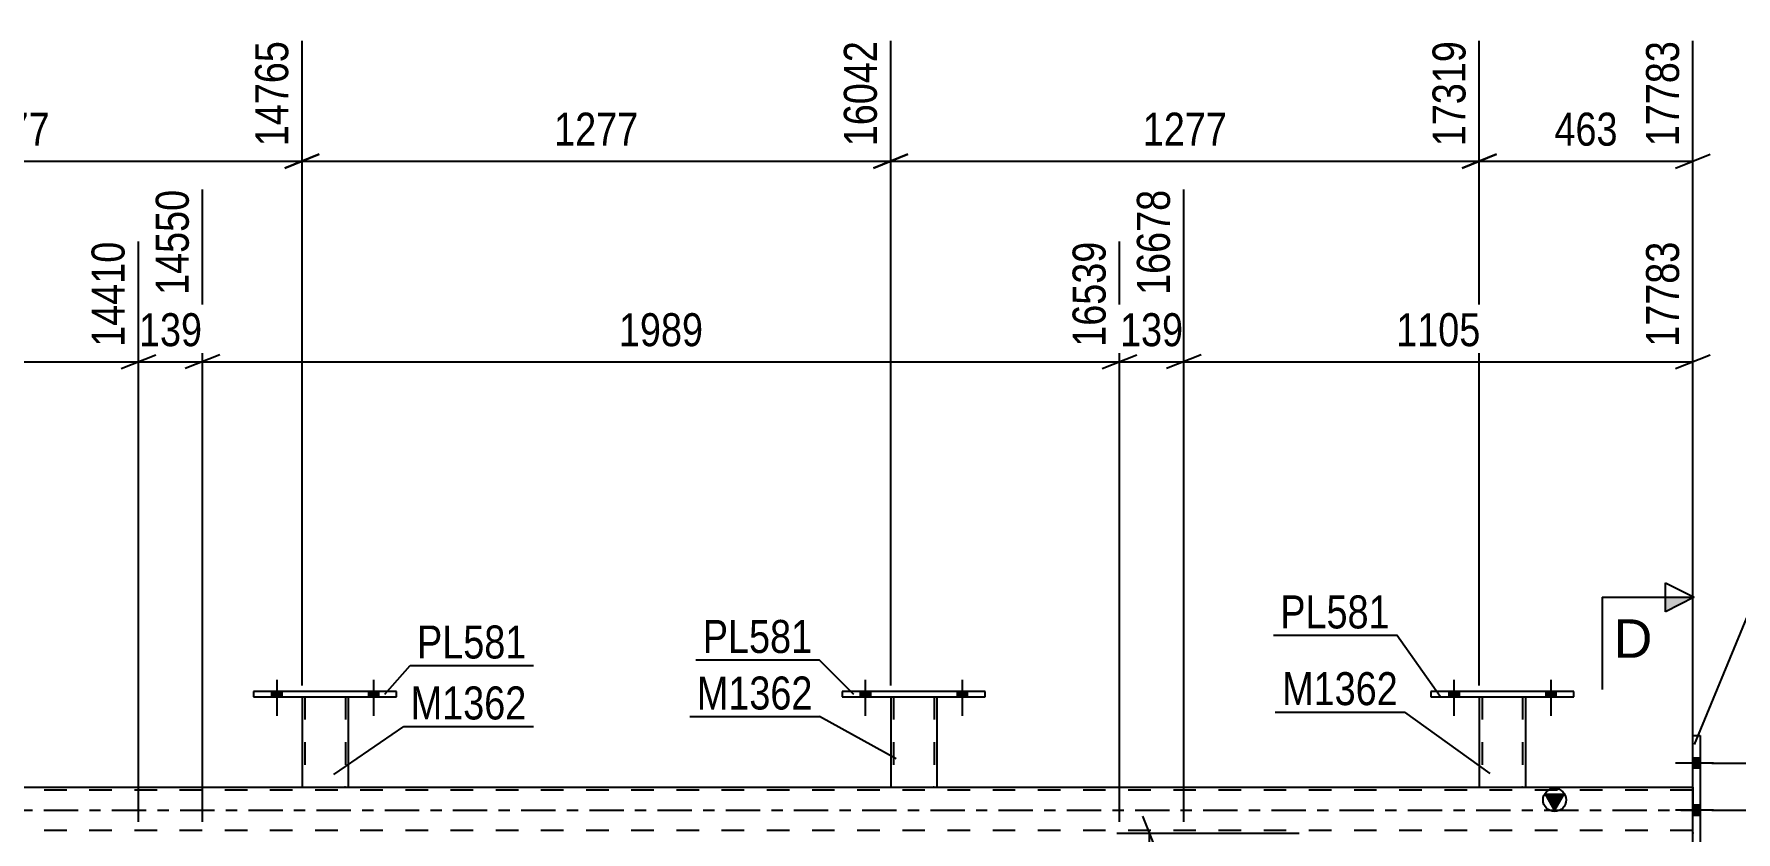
# Model space of a CAD drawing. Header units: millimetres. Extents: x 0 to 841, y 0 to 594.
# Drawn here: x 619.2 to 766.9, y 439.5 to 508.8 of the extents above; entities that cross this region are included whole.
import ezdxf

# ---------------------------------------------------------------- set-up
doc = ezdxf.new("R2010")
doc.units = ezdxf.units.MM
doc.linetypes.add('DXK_LINE_DOT2', pattern=[3.9198, 1.9599, -1.9599])
doc.linetypes.add('DXK_LINE_DOT3', pattern=[5.9187, 2.979, -0.9799, 0.9799, -0.9799])
doc.styles.add('Arial', font='ARIAL.TTF', dxfattribs={"height": 0.2})
doc.styles.add('Arial Narrow', font='ARIALN.TTF', dxfattribs={"height": 0.2})

# ---------------------------------------------------------------- blocks, each defined once
blk = doc.blocks.new('Part-122573939-3391 - 3261')
at = {"linetype": 'Continuous'}
blk.add_hatch(color=2, dxfattribs=at).paths.add_polyline_path([(751.16, 441.39), (750.36, 442.79), (751.96, 442.79)])
at = {"color": 2, "linetype": 'Continuous'}
for p, q in [((51.86, 443.39), (763.16, 443.39)), ((751.16, 441.39), (750.36, 442.79)), ((750.36, 442.79), (751.96, 442.79)), ((751.96, 442.79), (751.16, 441.39))]:
    blk.add_line(p, q, dxfattribs=at)
at = {"color": 7, "linetype": 'DXK_LINE_DOT2'}
for p, q in [((763.16, 443.15), (51.86, 443.15)), ((763.16, 443.39), (763.16, 439.39)), ((763.16, 439.63), (51.86, 439.63))]:
    blk.add_line(p, q, dxfattribs=at)
at = {"color": 7, "linetype": 'DXK_LINE_DOT3'}
blk.add_line((51.86, 441.39), (763.16, 441.39), dxfattribs=at)
at = {"color": 2, "linetype": 'Continuous'}
blk.add_circle((751.16, 442.29), 1, dxfattribs=at)
blk = doc.blocks.new('Part-122573939-3462 - 3261')
at = {"color": 2, "linetype": 'Continuous'}
for p, q in [((689.35, 451.71), (689.35, 451.23)), ((701.75, 451.71), (689.35, 451.71)), ((689.35, 451.23), (701.75, 451.23)), ((701.75, 451.23), (701.75, 451.71))]:
    blk.add_line(p, q, dxfattribs=at)
blk = doc.blocks.new('Part-122573939-3495 - 3261')
at = {"color": 2, "linetype": 'Continuous'}
for p, q in [((642.47, 451.23), (642.47, 443.39)), ((646.47, 451.23), (646.47, 443.39)), ((642.47, 443.39), (646.47, 443.39))]:
    blk.add_line(p, q, dxfattribs=at)
at = {"color": 7, "linetype": 'DXK_LINE_DOT2'}
for p, q in [((642.47, 451.23), (646.47, 451.23)), ((642.47, 451.23), (642.47, 451.23)), ((642.47, 451.23), (642.47, 451.23)), ((642.71, 451.23), (642.71, 443.39)), ((646.23, 451.23), (646.23, 443.39)), ((646.47, 451.23), (646.47, 451.23)), ((646.47, 451.23), (646.47, 451.23)), ((646.21, 443.39), (646.17, 443.39)), ((646.17, 443.39), (646.21, 443.39)), ((646.23, 443.39), (646.21, 443.39)), ((646.21, 443.39), (646.23, 443.39))]:
    blk.add_line(p, q, dxfattribs=at)
blk = doc.blocks.new('Part-122573939-3500 - 3261')
at = {"color": 2, "linetype": 'Continuous'}
for p, q in [((638.27, 451.71), (638.27, 451.23)), ((650.67, 451.71), (638.27, 451.71)), ((638.27, 451.23), (650.67, 451.23)), ((650.67, 451.23), (650.67, 451.71))]:
    blk.add_line(p, q, dxfattribs=at)
blk = doc.blocks.new('Part-122573939-3505 - 3261')
at = {"color": 2, "linetype": 'Continuous'}
for p, q in [((693.55, 451.23), (693.55, 443.39)), ((697.55, 451.23), (697.55, 443.39)), ((693.55, 443.39), (697.55, 443.39))]:
    blk.add_line(p, q, dxfattribs=at)
at = {"color": 7, "linetype": 'DXK_LINE_DOT2'}
for p, q in [((693.55, 451.23), (697.55, 451.23)), ((693.55, 451.23), (693.55, 451.23)), ((693.55, 451.23), (693.55, 451.23)), ((693.79, 451.23), (693.79, 443.39)), ((697.31, 451.23), (697.31, 443.39)), ((697.55, 451.23), (697.55, 451.23)), ((697.55, 451.23), (697.55, 451.23)), ((697.29, 443.39), (697.25, 443.39)), ((697.25, 443.39), (697.29, 443.39)), ((697.31, 443.39), (697.29, 443.39)), ((697.29, 443.39), (697.31, 443.39))]:
    blk.add_line(p, q, dxfattribs=at)
blk = doc.blocks.new('Part-122573939-3517 - 3261')
at = {"color": 2, "linetype": 'Continuous'}
for p, q in [((763.16, 434.89), (763.16, 447.89)), ((763.16, 447.89), (763.8, 447.89)), ((763.8, 447.89), (763.8, 434.89)), ((763.8, 434.89), (763.16, 434.89))]:
    blk.add_line(p, q, dxfattribs=at)
blk = doc.blocks.new('Bolt-122573939-3552 - 3261')
at = {"linetype": 'Continuous'}
for points in [[(690.91, 451.23), (691.79, 451.23), (691.79, 451.71), (690.91, 451.71)], [(699.31, 451.23), (700.19, 451.23), (700.19, 451.71), (699.31, 451.71)]]:
    blk.add_hatch(color=1, dxfattribs=at).paths.add_polyline_path(points)
at = {"color": 1, "linetype": 'Continuous'}
for p, q in [((691.35, 452.71), (691.35, 449.59)), ((699.75, 452.71), (699.75, 449.59)), ((690.91, 451.71), (690.91, 451.23)), ((691.79, 451.71), (691.79, 451.23)), ((699.31, 451.71), (699.31, 451.23)), ((700.19, 451.71), (700.19, 451.23))]:
    blk.add_line(p, q, dxfattribs=at)
blk = doc.blocks.new('Bolt-122573939-3586 - 3261')
at = {"linetype": 'Continuous'}
for points in [[(639.83, 451.23), (640.71, 451.23), (640.71, 451.71), (639.83, 451.71)], [(648.23, 451.23), (649.11, 451.23), (649.11, 451.71), (648.23, 451.71)]]:
    blk.add_hatch(color=1, dxfattribs=at).paths.add_polyline_path(points)
at = {"color": 1, "linetype": 'Continuous'}
for p, q in [((640.27, 452.71), (640.27, 449.59)), ((648.67, 452.71), (648.67, 449.59)), ((639.83, 451.71), (639.83, 451.23)), ((640.71, 451.71), (640.71, 451.23)), ((648.23, 451.71), (648.23, 451.23)), ((649.11, 451.71), (649.11, 451.23))]:
    blk.add_line(p, q, dxfattribs=at)
blk = doc.blocks.new('Bolt-122573939-3587 - 3261')
at = {"linetype": 'Continuous'}
for points in [[(690.91, 451.23), (691.79, 451.23), (691.79, 451.71), (690.91, 451.71)], [(699.31, 451.23), (700.19, 451.23), (700.19, 451.71), (699.31, 451.71)]]:
    blk.add_hatch(color=1, dxfattribs=at).paths.add_polyline_path(points)
at = {"color": 1, "linetype": 'Continuous'}
for p, q in [((691.35, 452.71), (691.35, 449.59)), ((699.75, 452.71), (699.75, 449.59)), ((690.91, 451.71), (690.91, 451.23)), ((691.79, 451.71), (691.79, 451.23)), ((699.31, 451.71), (699.31, 451.23)), ((700.19, 451.71), (700.19, 451.23))]:
    blk.add_line(p, q, dxfattribs=at)
blk = doc.blocks.new('Bolt-122573939-3652 - 3261')
at = {"linetype": 'Continuous'}
for points in [[(763.16, 445.93), (763.16, 445.05), (763.8, 445.05), (763.8, 445.93)], [(763.16, 445.93), (763.16, 445.05), (763.8, 445.05), (763.8, 445.93)], [(763.16, 445.93), (763.16, 445.05), (763.8, 445.05), (763.8, 445.93)], [(763.16, 441.83), (763.16, 440.95), (763.8, 440.95), (763.8, 441.83)], [(763.16, 441.83), (763.16, 440.95), (763.8, 440.95), (763.8, 441.83)], [(763.16, 437.73), (763.16, 436.85), (763.8, 436.85), (763.8, 437.73)], [(763.16, 437.73), (763.16, 436.85), (763.8, 436.85), (763.8, 437.73)], [(763.16, 437.73), (763.16, 436.85), (763.8, 436.85), (763.8, 437.73)]]:
    blk.add_hatch(color=1, dxfattribs=at).paths.add_polyline_path(points)
at = {"color": 1, "linetype": 'Continuous'}
for p, q in [((764.96, 445.49), (761.64, 445.49)), ((764.96, 445.49), (761.64, 445.49)), ((764.96, 445.49), (761.64, 445.49)), ((763.8, 445.93), (763.16, 445.93)), ((763.8, 445.93), (763.16, 445.93)), ((763.8, 445.93), (763.16, 445.93)), ((763.8, 445.05), (763.16, 445.05)), ((763.8, 445.05), (763.16, 445.05)), ((763.8, 445.05), (763.16, 445.05)), ((763.8, 441.83), (763.16, 441.83)), ((763.8, 441.83), (763.16, 441.83)), ((764.96, 441.39), (761.64, 441.39)), ((764.96, 441.39), (761.64, 441.39)), ((763.8, 440.95), (763.16, 440.95)), ((763.8, 440.95), (763.16, 440.95)), ((764.96, 437.29), (761.64, 437.29)), ((764.96, 437.29), (761.64, 437.29)), ((764.96, 437.29), (761.64, 437.29)), ((763.8, 437.73), (763.16, 437.73)), ((763.8, 437.73), (763.16, 437.73)), ((763.8, 437.73), (763.16, 437.73)), ((763.8, 436.85), (763.16, 436.85)), ((763.8, 436.85), (763.16, 436.85)), ((763.8, 436.85), (763.16, 436.85))]:
    blk.add_line(p, q, dxfattribs=at)
blk = doc.blocks.new('Part-122573939-3674 - 3261')
at = {"color": 2, "linetype": 'Continuous'}
for p, q in [((744.63, 451.23), (744.63, 443.39)), ((748.63, 451.23), (748.63, 443.39)), ((744.63, 443.39), (748.63, 443.39))]:
    blk.add_line(p, q, dxfattribs=at)
at = {"color": 7, "linetype": 'DXK_LINE_DOT2'}
for p, q in [((744.63, 451.23), (748.63, 451.23)), ((744.63, 451.23), (744.63, 451.23)), ((744.63, 451.23), (744.63, 451.23)), ((744.87, 451.23), (744.87, 443.39)), ((748.39, 451.23), (748.39, 443.39)), ((748.63, 451.23), (748.63, 451.23)), ((748.63, 451.23), (748.63, 451.23)), ((748.37, 443.39), (748.33, 443.39)), ((748.33, 443.39), (748.37, 443.39)), ((748.39, 443.39), (748.37, 443.39)), ((748.37, 443.39), (748.39, 443.39))]:
    blk.add_line(p, q, dxfattribs=at)
blk = doc.blocks.new('Bolt-122573939-3698 - 3261')
at = {"linetype": 'Continuous'}
for points in [[(741.99, 451.23), (742.87, 451.23), (742.87, 451.71), (741.99, 451.71)], [(750.39, 451.23), (751.27, 451.23), (751.27, 451.71), (750.39, 451.71)]]:
    blk.add_hatch(color=1, dxfattribs=at).paths.add_polyline_path(points)
at = {"color": 1, "linetype": 'Continuous'}
for p, q in [((742.43, 452.71), (742.43, 449.59)), ((750.83, 452.71), (750.83, 449.59)), ((741.99, 451.71), (741.99, 451.23)), ((742.87, 451.71), (742.87, 451.23)), ((750.39, 451.71), (750.39, 451.23)), ((751.27, 451.71), (751.27, 451.23))]:
    blk.add_line(p, q, dxfattribs=at)
blk = doc.blocks.new('Bolt-122573939-3699 - 3261')
at = {"linetype": 'Continuous'}
for points in [[(741.99, 451.23), (742.87, 451.23), (742.87, 451.71), (741.99, 451.71)], [(750.39, 451.23), (751.27, 451.23), (751.27, 451.71), (750.39, 451.71)]]:
    blk.add_hatch(color=1, dxfattribs=at).paths.add_polyline_path(points)
at = {"color": 1, "linetype": 'Continuous'}
for p, q in [((742.43, 452.71), (742.43, 449.59)), ((750.83, 452.71), (750.83, 449.59)), ((741.99, 451.71), (741.99, 451.23)), ((742.87, 451.71), (742.87, 451.23)), ((750.39, 451.71), (750.39, 451.23)), ((751.27, 451.71), (751.27, 451.23))]:
    blk.add_line(p, q, dxfattribs=at)
blk = doc.blocks.new('Part-122573939-3704 - 3261')
at = {"color": 2, "linetype": 'Continuous'}
for p, q in [((740.43, 451.71), (740.43, 451.23)), ((752.83, 451.71), (740.43, 451.71)), ((740.43, 451.23), (752.83, 451.23)), ((752.83, 451.23), (752.83, 451.71))]:
    blk.add_line(p, q, dxfattribs=at)
blk = doc.blocks.new('Bolt-122573939-3708 - 3261')
at = {"linetype": 'Continuous'}
for points in [[(639.83, 451.23), (640.71, 451.23), (640.71, 451.71), (639.83, 451.71)], [(648.23, 451.23), (649.11, 451.23), (649.11, 451.71), (648.23, 451.71)]]:
    blk.add_hatch(color=1, dxfattribs=at).paths.add_polyline_path(points)
at = {"color": 1, "linetype": 'Continuous'}
for p, q in [((640.27, 452.71), (640.27, 449.59)), ((648.67, 452.71), (648.67, 449.59)), ((639.83, 451.71), (639.83, 451.23)), ((640.71, 451.71), (640.71, 451.23)), ((648.23, 451.71), (648.23, 451.23)), ((649.11, 451.71), (649.11, 451.23))]:
    blk.add_line(p, q, dxfattribs=at)
blk = doc.blocks.new('StraightDimension-122573939-4341 - 3261')
at = {"color": 7, "linetype": 'Continuous'}
for p, q in [((633.84, 440.39), (633.84, 495.27)), ((713.4, 440.39), (713.4, 490.77)), ((635.34, 480.93), (632.34, 479.73)), ((633.84, 480.33), (713.4, 480.33)), ((711.9, 479.73), (714.9, 480.93))]:
    blk.add_line(p, q, dxfattribs=at)
at = {"color": 0}
blk.add_wipeout([(677.88, 481.08), (677.88, 485.28), (669.37, 485.28), (669.37, 481.08)], dxfattribs=at)
at = {"color": 3, "style": 'Arial Narrow'}
blk.add_text('1989', height=2.863, dxfattribs=at).set_placement((669.97, 481.68))
at = {"color": 0, "linetype": 'Continuous'}
blk.add_wipeout([(712.8, 491.37), (708.6, 491.37), (708.6, 481.03), (712.8, 481.03)], dxfattribs=at)
at = {"color": 3, "linetype": 'Continuous', "style": 'Arial Narrow'}
blk.add_text('16539', height=2.863, rotation=90.0002, dxfattribs=at).set_placement((712.2, 481.63))
blk = doc.blocks.new('StraightDimension-122573939-4360 - 3261')
at = {"color": 7, "linetype": 'Continuous'}
for p, q in [((718.98, 440.39), (718.98, 495.27)), ((713.4, 440.39), (713.4, 490.77)), ((711.9, 479.73), (714.9, 480.93)), ((713.4, 480.33), (718.98, 480.33)), ((720.48, 480.93), (717.48, 479.73))]:
    blk.add_line(p, q, dxfattribs=at)
at = {"color": 0}
blk.add_wipeout([(719.53, 481.08), (719.53, 485.28), (712.85, 485.28), (712.85, 481.08)], dxfattribs=at)
at = {"color": 3, "style": 'Arial Narrow'}
blk.add_text('139', height=2.863, dxfattribs=at).set_placement((713.45, 481.68))
at = {"color": 0, "linetype": 'Continuous'}
blk.add_wipeout([(718.38, 495.87), (714.18, 495.87), (714.18, 485.53), (718.38, 485.53)], dxfattribs=at)
at = {"color": 3, "linetype": 'Continuous', "style": 'Arial Narrow'}
blk.add_text('16678', height=2.863, rotation=90.0002, dxfattribs=at).set_placement((717.78, 486.13))
blk = doc.blocks.new('StraightDimension-122573939-4664 - 3261')
at = {"color": 7, "linetype": 'Continuous'}
for p, q in [((771.71, 442.89), (772.91, 439.89)), ((764.8, 441.39), (774.71, 441.39)), ((772.31, 437.29), (772.31, 441.39)), ((772.91, 435.79), (771.71, 438.79)), ((764.8, 437.29), (774.71, 437.29)), ((772.31, 437.29), (772.31, 429.56)), ((772.31, 437.29), (772.31, 429.56))]:
    blk.add_line(p, q, dxfattribs=at)
at = {"color": 0}
blk.add_wipeout([(771.56, 436.76), (767.36, 436.76), (767.36, 430.08), (771.56, 430.08)], dxfattribs=at)
at = {"color": 3, "style": 'Arial Narrow'}
blk.add_text('103', height=2.863, rotation=90.0002, dxfattribs=at).set_placement((770.96, 430.68))
blk = doc.blocks.new('StraightDimension-122573939-4563 - 3261')
at = {"color": 7, "linetype": 'Continuous'}
for p, q in [((642.47, 452.23), (642.47, 508.18)), ((693.55, 452.23), (693.55, 508.18)), ((643.97, 498.34), (640.97, 497.14)), ((642.47, 497.74), (693.55, 497.74)), ((692.05, 497.14), (695.05, 498.34))]:
    blk.add_line(p, q, dxfattribs=at)
at = {"color": 0}
blk.add_wipeout([(672.27, 498.49), (672.27, 502.69), (663.75, 502.69), (663.75, 498.49)], dxfattribs=at)
at = {"color": 3, "style": 'Arial Narrow'}
blk.add_text('1277', height=2.863, dxfattribs=at).set_placement((664.35, 499.09))
at = {"color": 0, "linetype": 'Continuous'}
blk.add_wipeout([(692.95, 508.78), (688.75, 508.78), (688.75, 498.44), (692.95, 498.44)], dxfattribs=at)
at = {"color": 3, "linetype": 'Continuous', "style": 'Arial Narrow'}
blk.add_text('16042', height=2.863, rotation=90.0002, dxfattribs=at).set_placement((692.35, 499.04))
blk = doc.blocks.new('StraightDimension-122573939-4573 - 3261')
at = {"color": 7, "linetype": 'Continuous'}
for p, q in [((693.55, 452.23), (693.55, 508.18)), ((744.63, 452.23), (744.63, 508.18)), ((695.05, 498.34), (692.05, 497.14)), ((693.55, 497.74), (744.63, 497.74)), ((743.13, 497.14), (746.13, 498.34))]:
    blk.add_line(p, q, dxfattribs=at)
at = {"color": 0}
blk.add_wipeout([(723.35, 498.49), (723.35, 502.69), (714.83, 502.69), (714.83, 498.49)], dxfattribs=at)
at = {"color": 3, "style": 'Arial Narrow'}
blk.add_text('1277', height=2.863, dxfattribs=at).set_placement((715.43, 499.09))
at = {"color": 0, "linetype": 'Continuous'}
blk.add_wipeout([(744.03, 508.78), (739.83, 508.78), (739.83, 498.44), (744.03, 498.44)], dxfattribs=at)
at = {"color": 3, "linetype": 'Continuous', "style": 'Arial Narrow'}
blk.add_text('17319', height=2.863, rotation=90.0002, dxfattribs=at).set_placement((743.43, 499.04))
blk = doc.blocks.new('StraightDimension-122573939-4553 - 3261')
at = {"color": 7, "linetype": 'Continuous'}
for p, q in [((591.39, 452.23), (591.39, 508.18)), ((642.47, 452.23), (642.47, 508.18)), ((592.89, 498.34), (589.89, 497.14)), ((591.39, 497.74), (642.47, 497.74)), ((640.97, 497.14), (643.97, 498.34))]:
    blk.add_line(p, q, dxfattribs=at)
at = {"color": 0}
blk.add_wipeout([(621.19, 498.49), (621.19, 502.69), (612.67, 502.69), (612.67, 498.49)], dxfattribs=at)
at = {"color": 3, "style": 'Arial Narrow'}
blk.add_text('1277', height=2.863, dxfattribs=at).set_placement((613.27, 499.09))
at = {"color": 0, "linetype": 'Continuous'}
blk.add_wipeout([(641.87, 508.78), (637.67, 508.78), (637.67, 498.44), (641.87, 498.44)], dxfattribs=at)
at = {"color": 3, "linetype": 'Continuous', "style": 'Arial Narrow'}
blk.add_text('14765', height=2.863, rotation=90.0002, dxfattribs=at).set_placement((641.27, 499.04))
blk = doc.blocks.new('StraightDimension-122573939-4322 - 3261')
at = {"color": 7, "linetype": 'Continuous'}
for p, q in [((633.84, 440.39), (633.84, 495.27)), ((628.27, 440.39), (628.27, 490.77)), ((626.77, 479.73), (629.77, 480.93)), ((628.27, 480.33), (633.84, 480.33)), ((635.34, 480.93), (632.34, 479.73))]:
    blk.add_line(p, q, dxfattribs=at)
at = {"color": 0}
blk.add_wipeout([(634.4, 481.08), (634.4, 485.28), (627.72, 485.28), (627.72, 481.08)], dxfattribs=at)
at = {"color": 3, "style": 'Arial Narrow'}
blk.add_text('139', height=2.863, dxfattribs=at).set_placement((628.32, 481.68))
at = {"color": 0, "linetype": 'Continuous'}
blk.add_wipeout([(633.24, 495.87), (629.04, 495.87), (629.04, 485.53), (633.24, 485.53)], dxfattribs=at)
at = {"color": 3, "linetype": 'Continuous', "style": 'Arial Narrow'}
blk.add_text('14550', height=2.863, rotation=90.0002, dxfattribs=at).set_placement((632.64, 486.13))
blk = doc.blocks.new('StraightDimension-122573939-4303 - 3261')
at = {"color": 7, "linetype": 'Continuous'}
for p, q in [((548.71, 440.39), (548.71, 495.27)), ((628.27, 440.39), (628.27, 490.77)), ((550.21, 480.93), (547.21, 479.73)), ((548.71, 480.33), (628.27, 480.33)), ((626.77, 479.73), (629.77, 480.93))]:
    blk.add_line(p, q, dxfattribs=at)
at = {"color": 0}
blk.add_wipeout([(592.75, 481.08), (592.75, 485.28), (584.23, 485.28), (584.23, 481.08)], dxfattribs=at)
at = {"color": 3, "style": 'Arial Narrow'}
blk.add_text('1989', height=2.863, dxfattribs=at).set_placement((584.83, 481.68))
at = {"color": 0, "linetype": 'Continuous'}
blk.add_wipeout([(627.67, 491.37), (623.47, 491.37), (623.47, 481.03), (627.67, 481.03)], dxfattribs=at)
at = {"color": 3, "linetype": 'Continuous', "style": 'Arial Narrow'}
blk.add_text('14410', height=2.863, rotation=90.0002, dxfattribs=at).set_placement((627.07, 481.63))
blk = doc.blocks.new('StraightDimension-122573939-3732 - 3261')
at = {"color": 7, "linetype": 'Continuous'}
for p, q in [((811.98, 439.89), (810.78, 442.89)), ((764.8, 441.39), (813.78, 441.39)), ((811.38, 315.39), (811.38, 441.39)), ((810.78, 316.89), (811.98, 313.89)), ((797.94, 315.39), (813.78, 315.39))]:
    blk.add_line(p, q, dxfattribs=at)
at = {"color": 0}
blk.add_wipeout([(810.63, 382.65), (806.43, 382.65), (806.43, 374.13), (810.63, 374.13)], dxfattribs=at)
at = {"color": 3, "style": 'Arial Narrow'}
blk.add_text('3150', height=2.863, rotation=90.0002, dxfattribs=at).set_placement((810.03, 374.73))
blk = doc.blocks.new('StraightDimension-122573939-4672 - 3261')
at = {"color": 7, "linetype": 'Continuous'}
for p, q in [((772.31, 445.49), (772.31, 453.22)), ((772.31, 445.49), (772.31, 453.22)), ((771.71, 446.99), (772.91, 443.99)), ((764.8, 445.49), (774.71, 445.49)), ((772.31, 441.39), (772.31, 445.49)), ((772.91, 439.89), (771.71, 442.89)), ((764.8, 441.39), (774.71, 441.39))]:
    blk.add_line(p, q, dxfattribs=at)
at = {"color": 0}
blk.add_wipeout([(771.56, 452.7), (767.36, 452.7), (767.36, 446.01), (771.56, 446.01)], dxfattribs=at)
at = {"color": 3, "style": 'Arial Narrow'}
blk.add_text('103', height=2.863, rotation=90.0002, dxfattribs=at).set_placement((770.96, 446.61))
blk = doc.blocks.new('StraightDimension-122573939-4583 - 3261')
at = {"color": 7, "linetype": 'Continuous'}
for p, q in [((744.63, 452.23), (744.63, 508.18)), ((763.16, 444.39), (763.16, 508.18)), ((746.13, 498.34), (743.13, 497.14)), ((744.63, 497.74), (763.16, 497.74)), ((761.66, 497.14), (764.66, 498.34))]:
    blk.add_line(p, q, dxfattribs=at)
at = {"color": 0}
blk.add_wipeout([(757.24, 498.49), (757.24, 502.69), (750.55, 502.69), (750.55, 498.49)], dxfattribs=at)
at = {"color": 3, "style": 'Arial Narrow'}
blk.add_text('463', height=2.863, dxfattribs=at).set_placement((751.15, 499.09))
at = {"color": 0, "linetype": 'Continuous'}
blk.add_wipeout([(762.56, 508.78), (758.36, 508.78), (758.36, 498.44), (762.56, 498.44)], dxfattribs=at)
at = {"color": 3, "linetype": 'Continuous', "style": 'Arial Narrow'}
blk.add_text('17783', height=2.863, rotation=90.0002, dxfattribs=at).set_placement((761.96, 499.04))
blk = doc.blocks.new('StraightDimension-122573939-4120 - 3261')
at = {"color": 7, "linetype": 'Continuous'}
for p, q in [((718.98, 440.39), (718.98, 495.27)), ((763.16, 444.39), (763.16, 490.77)), ((720.48, 480.93), (717.48, 479.73)), ((718.98, 480.33), (763.16, 480.33)), ((761.66, 479.73), (764.66, 480.93))]:
    blk.add_line(p, q, dxfattribs=at)
at = {"color": 0}
blk.add_wipeout([(745.33, 481.08), (745.33, 485.28), (736.82, 485.28), (736.82, 481.08)], dxfattribs=at)
at = {"color": 3, "style": 'Arial Narrow'}
blk.add_text('1105', height=2.863, dxfattribs=at).set_placement((737.42, 481.68))
at = {"color": 0, "linetype": 'Continuous'}
blk.add_wipeout([(762.56, 491.37), (758.36, 491.37), (758.36, 481.03), (762.56, 481.03)], dxfattribs=at)
at = {"color": 3, "linetype": 'Continuous', "style": 'Arial Narrow'}
blk.add_text('17783', height=2.863, rotation=90.0002, dxfattribs=at).set_placement((761.96, 481.63))
blk = doc.blocks.new('StraightDimension-122573939-4594 - 3261')
at = {"color": 7, "linetype": 'Continuous'}
for p, q in [((716.62, 437.89), (715.42, 440.89)), ((729, 439.39), (713.17, 439.39)), ((716.02, 317.39), (716.02, 439.39)), ((715.42, 318.89), (716.62, 315.89)), ((733.68, 317.39), (713.17, 317.39))]:
    blk.add_line(p, q, dxfattribs=at)
at = {"color": 0}
blk.add_wipeout([(715.27, 382.65), (711.07, 382.65), (711.07, 374.13), (715.27, 374.13)], dxfattribs=at)
at = {"color": 3, "style": 'Arial Narrow'}
blk.add_text('3050', height=2.863, rotation=90.0002, dxfattribs=at).set_placement((714.67, 374.73))
blk = doc.blocks.new('Mark-122573939-3458 - 3261')
at = {"color": 0}
blk.add_wipeout([(686.75, 455.05), (686.75, 458.05), (677.25, 458.05), (677.25, 455.05)], dxfattribs=at)
blk.add_wipeout([(686.75, 455.05), (686.75, 458.05), (677.25, 458.05), (677.25, 455.05)], dxfattribs=at)
at = {"color": 30, "linetype": 'Continuous'}
for p in [(676.65, 454.45), (690.36, 451.45)]:
    blk.add_line(p, (687.35, 454.45), dxfattribs=at)
at = {"color": 3, "style": 'Arial Narrow'}
blk.add_text('PL581', height=2.863, dxfattribs=at).set_placement((677.25, 455.05))
blk = doc.blocks.new('Mark-122573939-3491 - 3261')
at = {"color": 0}
blk.add_wipeout([(661.95, 449.28), (661.95, 452.28), (651.9, 452.28), (651.9, 449.28)], dxfattribs=at)
blk.add_wipeout([(661.95, 449.28), (661.95, 452.28), (651.9, 452.28), (651.9, 449.28)], dxfattribs=at)
at = {"color": 30, "linetype": 'Continuous'}
for p, q in [((645.24, 444.5), (651.3, 448.68)), ((651.3, 448.68), (662.55, 448.68))]:
    blk.add_line(p, q, dxfattribs=at)
at = {"color": 3, "style": 'Arial Narrow'}
blk.add_text('M1362', height=2.863, dxfattribs=at).set_placement((651.9, 449.28))
blk = doc.blocks.new('Mark-122573939-3496 - 3261')
at = {"color": 0}
blk.add_wipeout([(661.96, 454.57), (661.96, 457.57), (652.45, 457.57), (652.45, 454.57)], dxfattribs=at)
blk.add_wipeout([(661.96, 454.57), (661.96, 457.57), (652.45, 457.57), (652.45, 454.57)], dxfattribs=at)
at = {"color": 30, "linetype": 'Continuous'}
for p, q in [((649.66, 451.48), (651.85, 453.97)), ((651.85, 453.97), (662.56, 453.97))]:
    blk.add_line(p, q, dxfattribs=at)
at = {"color": 3, "style": 'Arial Narrow'}
blk.add_text('PL581', height=2.863, dxfattribs=at).set_placement((652.45, 454.57))
blk = doc.blocks.new('Mark-122573939-3501 - 3261')
at = {"color": 0}
blk.add_wipeout([(686.78, 450.14), (686.78, 453.14), (676.73, 453.14), (676.73, 450.14)], dxfattribs=at)
blk.add_wipeout([(686.78, 450.14), (686.78, 453.14), (676.73, 453.14), (676.73, 450.14)], dxfattribs=at)
at = {"color": 30, "linetype": 'Continuous'}
for p in [(676.13, 449.54), (694.03, 445.85)]:
    blk.add_line(p, (687.38, 449.54), dxfattribs=at)
at = {"color": 3, "style": 'Arial Narrow'}
blk.add_text('M1362', height=2.863, dxfattribs=at).set_placement((676.73, 450.14))
blk = doc.blocks.new('Mark-122573939-3513 - 3261')
at = {"color": 0}
blk.add_wipeout([(776.49, 458.7), (776.49, 461.7), (768.45, 461.7), (768.45, 458.7)], dxfattribs=at)
blk.add_wipeout([(776.49, 458.7), (776.49, 461.7), (768.45, 461.7), (768.45, 458.7)], dxfattribs=at)
at = {"color": 30, "linetype": 'Continuous'}
for p, q in [((763.3, 447.11), (767.85, 458.1)), ((767.85, 458.1), (777.09, 458.1))]:
    blk.add_line(p, q, dxfattribs=at)
at = {"color": 3, "style": 'Arial Narrow'}
blk.add_text('SP19', height=2.863, dxfattribs=at).set_placement((768.45, 458.7))
blk = doc.blocks.new('Mark-122573939-3670 - 3261')
at = {"color": 0}
blk.add_wipeout([(737.57, 450.52), (737.57, 453.52), (727.52, 453.52), (727.52, 450.52)], dxfattribs=at)
blk.add_wipeout([(737.57, 450.52), (737.57, 453.52), (727.52, 453.52), (727.52, 450.52)], dxfattribs=at)
at = {"color": 30, "linetype": 'Continuous'}
for p in [(726.92, 449.92), (745.57, 444.6)]:
    blk.add_line(p, (738.17, 449.92), dxfattribs=at)
at = {"color": 3, "style": 'Arial Narrow'}
blk.add_text('M1362', height=2.863, dxfattribs=at).set_placement((727.52, 450.52))
blk = doc.blocks.new('Mark-122573939-3700 - 3261')
at = {"color": 0}
blk.add_wipeout([(736.87, 457.18), (736.87, 460.18), (727.36, 460.18), (727.36, 457.18)], dxfattribs=at)
blk.add_wipeout([(736.87, 457.18), (736.87, 460.18), (727.36, 460.18), (727.36, 457.18)], dxfattribs=at)
at = {"color": 30, "linetype": 'Continuous'}
for p in [(726.76, 456.58), (741.23, 451.26)]:
    blk.add_line(p, (737.47, 456.58), dxfattribs=at)
at = {"color": 3, "style": 'Arial Narrow'}
blk.add_text('PL581', height=2.863, dxfattribs=at).set_placement((727.36, 457.18))
blk = doc.blocks.new('SectionMark-122573939-4884 - 3261')
at = {"linetype": 'Continuous'}
for points in [[(760.78, 458.63), (760.78, 459.88), (763.28, 459.88)], [(760.78, 429.29), (760.78, 430.54), (763.28, 429.29)]]:
    blk.add_hatch(color=6, dxfattribs=at).paths.add_polyline_path(points)
at = {"color": 6, "linetype": 'Continuous'}
for p, q in [((760.78, 458.63), (760.78, 461.13)), ((760.78, 461.13), (763.28, 459.88)), ((755.28, 459.88), (755.28, 451.88)), ((755.28, 459.88), (763.28, 459.88)), ((763.28, 459.88), (760.78, 458.63)), ((755.28, 429.29), (755.28, 437.29)), ((763.28, 429.29), (760.78, 430.54)), ((760.78, 430.54), (760.78, 428.04)), ((755.28, 429.29), (763.28, 429.29)), ((763.28, 429.29), (760.78, 428.04))]:
    blk.add_line(p, q, dxfattribs=at)
at = {"color": 0, "linetype": 'Continuous'}
for points in [[(759.65, 454.63), (759.65, 458.13), (756.28, 458.13), (756.28, 454.63)], [(759.65, 431.04), (759.65, 434.54), (756.28, 434.54), (756.28, 431.04)]]:
    blk.add_wipeout(points, dxfattribs=at)
at = {"color": 3, "linetype": 'Continuous', "style": 'Arial'}
for p in [(756.28, 454.63), (756.28, 431.04)]:
    blk.add_text('D', height=3.34, dxfattribs=at).set_placement(p)

msp = doc.modelspace()

# ---------------------------------------------------------------- block references
for name in ['Bolt-122573939-3586 - 3261', 'Bolt-122573939-3708 - 3261', 'Bolt-122573939-3552 - 3261', 'Bolt-122573939-3587 - 3261', 'Bolt-122573939-3698 - 3261', 'Bolt-122573939-3699 - 3261', 'Part-122573939-3500 - 3261', 'Part-122573939-3495 - 3261', 'Part-122573939-3462 - 3261', 'Part-122573939-3505 - 3261', 'Part-122573939-3704 - 3261', 'Part-122573939-3674 - 3261', 'Part-122573939-3517 - 3261', 'Bolt-122573939-3652 - 3261', 'Part-122573939-3391 - 3261']:
    msp.add_blockref(name, (0, 0))

# ---------------------------------------------------------------- next in the draw order: block references
for name in ['StraightDimension-122573939-4341 - 3261', 'StraightDimension-122573939-4664 - 3261']:
    msp.add_blockref(name, (0, 0))

# ---------------------------------------------------------------- next in the draw order: block references
for name in ['StraightDimension-122573939-4563 - 3261', 'StraightDimension-122573939-4360 - 3261', 'StraightDimension-122573939-3732 - 3261']:
    msp.add_blockref(name, (0, 0))

# ---------------------------------------------------------------- next in the draw order: block references
for name in ['StraightDimension-122573939-4553 - 3261', 'StraightDimension-122573939-4573 - 3261', 'Mark-122573939-3458 - 3261', 'Mark-122573939-3491 - 3261', 'StraightDimension-122573939-4672 - 3261']:
    msp.add_blockref(name, (0, 0))

# ---------------------------------------------------------------- next in the draw order: block references
for name in ['StraightDimension-122573939-4583 - 3261', 'StraightDimension-122573939-4322 - 3261', 'Mark-122573939-3496 - 3261', 'Mark-122573939-3501 - 3261']:
    msp.add_blockref(name, (0, 0))

# ---------------------------------------------------------------- next in the draw order: block references
for name in ['StraightDimension-122573939-4303 - 3261', 'StraightDimension-122573939-4120 - 3261']:
    msp.add_blockref(name, (0, 0))

# ---------------------------------------------------------------- next in the draw order: block references
for name in ['Mark-122573939-3513 - 3261', 'Mark-122573939-3670 - 3261', 'StraightDimension-122573939-4594 - 3261']:
    msp.add_blockref(name, (0, 0))

# ---------------------------------------------------------------- next in the draw order: block references
for name in ['SectionMark-122573939-4884 - 3261', 'Mark-122573939-3700 - 3261']:
    msp.add_blockref(name, (0, 0))

doc.saveas('drawing.dxf')
